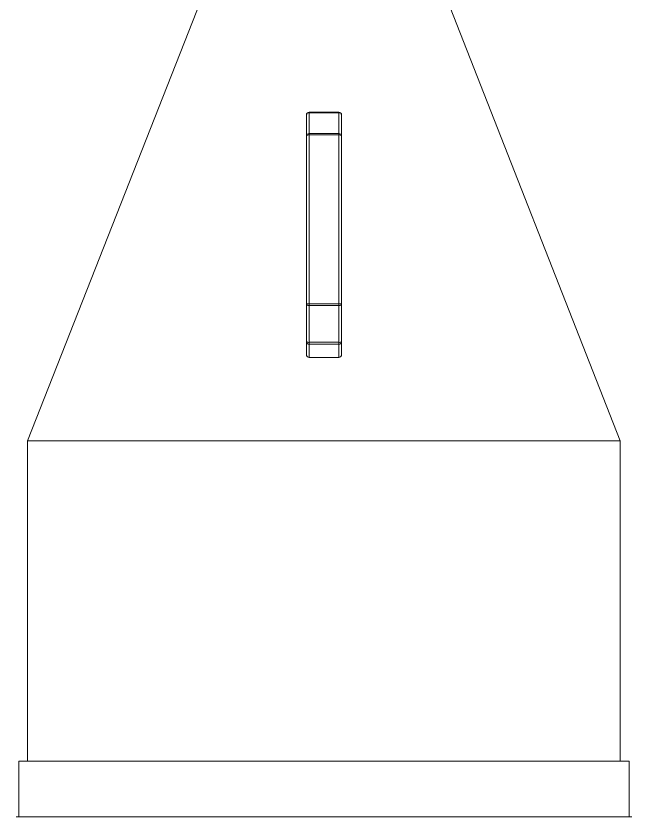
# Model space of a CAD drawing. Extents: x 2 to 136, y 1 to 99.
# Drawn here: x 50.64 to 63.75, y 65.29 to 82.34 of the extents above; entities that cross this region are included whole.
import ezdxf

# ---------------------------------------------------------------- set-up
doc = ezdxf.new("R2010")
doc.units = 0
doc.header["$MEASUREMENT"] = 0
doc.linetypes.add('SLD-Solid', pattern=[0])
doc.layers.add('OBJECT', color=7, linetype='CONTINUOUS')

msp = doc.modelspace()

# ---------------------------------------------------------------- linework, layer by layer
at = {"layer": 'OBJECT', "linetype": 'SLD-Solid', "lineweight": 15}
for p, q in [((54.58, 82.689), (50.889, 73.295)), ((63.503, 73.295), (59.791, 82.745)), ((56.821, 79.782), (56.821, 80.227)), ((57.511, 80.287), (56.881, 80.287)), ((56.881, 80.277), (56.881, 80.287)), ((56.881, 80.277), (56.881, 79.832)), ((57.511, 80.277), (56.881, 80.277)), ((57.511, 80.287), (57.511, 80.277)), ((57.511, 79.832), (57.511, 80.277)), ((57.571, 80.227), (57.571, 79.782)), ((56.881, 79.804), (56.881, 79.832)), ((56.881, 79.832), (57.511, 79.832)), ((56.881, 79.804), (56.881, 76.21)), ((57.511, 79.804), (56.881, 79.804)), ((57.511, 79.832), (57.511, 79.804)), ((57.511, 76.21), (57.511, 79.804)), ((56.821, 76.188), (56.821, 79.782)), ((56.821, 79.621), (56.821, 79.637)), ((56.821, 79.418), (56.821, 79.621)), ((57.571, 79.782), (57.571, 76.188)), ((57.571, 79.637), (57.571, 79.621)), ((57.571, 79.621), (57.571, 79.418)), ((56.881, 76.174), (56.881, 76.21)), ((56.881, 76.21), (57.511, 76.21)), ((57.511, 76.21), (57.511, 76.174)), ((56.821, 75.405), (56.821, 76.188)), ((56.881, 76.174), (56.881, 75.391)), ((57.511, 76.174), (56.881, 76.174)), ((57.511, 75.391), (57.511, 76.174)), ((57.571, 76.188), (57.571, 75.405)), ((56.821, 75.136), (56.821, 75.405)), ((56.881, 75.391), (57.511, 75.391)), ((56.881, 75.391), (56.881, 75.348)), ((57.511, 75.348), (57.511, 75.391)), ((57.571, 75.405), (57.571, 75.136)), ((57.511, 75.348), (56.881, 75.348)), ((56.881, 75.348), (56.881, 75.07)), ((57.511, 75.07), (57.511, 75.348)), ((56.881, 75.069), (56.881, 75.07)), ((56.881, 75.07), (57.511, 75.07)), ((56.881, 75.069), (57.511, 75.069)), ((57.511, 75.069), (57.511, 75.07)), ((50.889, 73.295), (50.889, 66.476)), ((63.503, 73.295), (50.889, 73.295)), ((63.503, 66.476), (63.503, 73.295)), ((50.702, 66.476), (50.702, 65.287)), ((63.691, 66.476), (50.702, 66.476)), ((63.691, 65.287), (63.691, 66.476)), ((63.751, 65.287), (50.641, 65.287))]:
    msp.add_line(p, q, dxfattribs=at)
at = {"layer": 'OBJECT', "linetype": 'SLD-Solid', "lineweight": 15, "flags": 128}
for points in [[(56.881, 79.804), (56.87, 79.804), (56.858, 79.803), (56.848, 79.801), (56.839, 79.798), (56.831, 79.795), (56.826, 79.791), (56.823, 79.787), (56.821, 79.782)], [(57.571, 79.782), (57.57, 79.787), (57.567, 79.791), (57.561, 79.795), (57.554, 79.798), (57.545, 79.801), (57.534, 79.803), (57.523, 79.804), (57.511, 79.804)], [(56.881, 76.21), (56.87, 76.209), (56.858, 76.208), (56.848, 76.206), (56.839, 76.203), (56.831, 76.2), (56.826, 76.196), (56.823, 76.192), (56.821, 76.188)], [(57.571, 76.188), (57.57, 76.192), (57.567, 76.196), (57.561, 76.2), (57.554, 76.203), (57.545, 76.206), (57.534, 76.208), (57.523, 76.209), (57.511, 76.21)]]:
    msp.add_lwpolyline(points, dxfattribs=at)
at = {"layer": 'OBJECT', "linetype": 'SLD-Solid', "lineweight": 15}
for centre, radius, start, end in [((56.881, 80.227), 0.06, 90, 180), ((56.877, 80.222), 0.0557, 85.2804, 174.3332), ((57.511, 80.227), 0.06, 0, 90), ((57.516, 80.222), 0.0557, 5.6668, 94.7196), ((56.877, 79.777), 0.0557, 85.2804, 174.3332), ((57.516, 79.777), 0.0557, 5.6668, 94.7196), ((56.867, 76.248), 0.0759, 232.8573, 280.7662), ((57.526, 76.248), 0.0759, 259.2338, 307.1427), ((56.867, 75.465), 0.0759, 232.8559, 280.7677), ((56.88, 75.406), 0.0585, 181.5186, 271.4439), ((57.526, 75.465), 0.0759, 259.2323, 307.1441), ((57.513, 75.406), 0.0585, 268.5561, 358.4814)]:
    msp.add_arc(centre, radius, start, end, dxfattribs=at)
for centre, start_param, end_param in [((56.881, 75.136), 1.570796, 3.141593), ((57.511, 75.136), 3.141593, 4.712389)]:
    msp.add_ellipse(centre, major_axis=(0, 0.0659), ratio=0.910848, start_param=start_param, end_param=end_param, dxfattribs=at)

doc.saveas('drawing.dxf')
